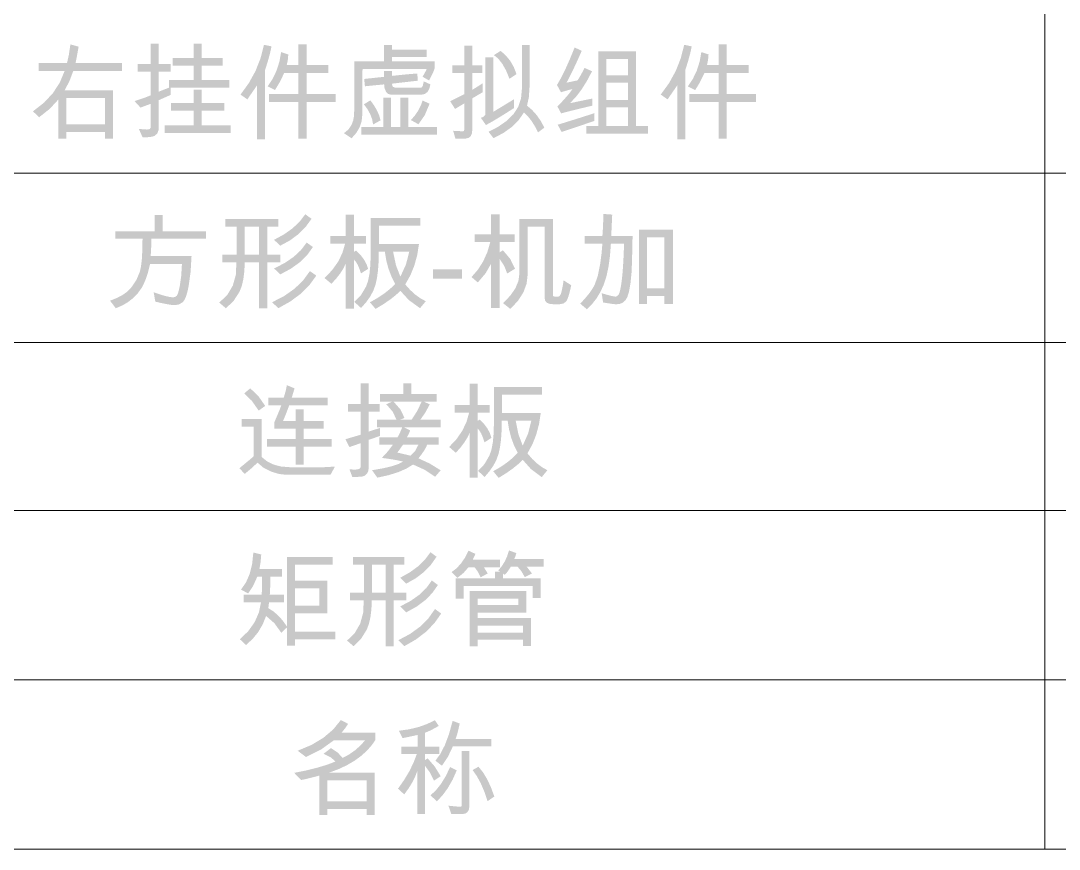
# Model space of a CAD drawing. Header units: millimetres. Extents: x 3 to 294, y 5 to 205.
# Drawn here: x 101.33 to 129.22, y 5.22 to 27.49 of the extents above; entities that cross this region are included whole.
import ezdxf

# ---------------------------------------------------------------- set-up
doc = ezdxf.new("R2010")
doc.units = ezdxf.units.MM

msp = doc.modelspace()

# ---------------------------------------------------------------- hatches: boundary and pattern name
h = msp.add_hatch(color=7)
h.paths.add_polyline_path([(104.047656, 26.140018), (102.73852, 26.140018), (102.636407, 25.865995), (102.507009, 25.618017), (103.807877, 25.618017), (103.807877, 24.313841), (103.592903, 24.313841), (103.592903, 24.500152), (102.55276, 24.500152), (102.55276, 24.313841), (102.337786, 24.313841), (102.337786, 25.36997), (102.106345, 25.11834), (101.820746, 24.893169), (101.654279, 25.051367), (101.950687, 25.283171), (102.191645, 25.541949), (102.377103, 25.827599), (102.507009, 26.140018), (101.80421, 26.140018), (101.80421, 26.346723), (102.569297, 26.346723), (102.617597, 26.560457), (102.66135, 26.851085), (102.881836, 26.789349), (102.853319, 26.630814), (102.829815, 26.504164), (102.811375, 26.40945), (102.798051, 26.346723), (104.047656, 26.346723)])
h.paths.add_polyline_path([(103.592903, 24.706858), (103.592903, 25.412413), (102.55276, 25.412413), (102.55276, 24.706858)])
h = msp.add_hatch(color=7)
h.paths.add_polyline_path([(106.929409, 25.688021), (105.354036, 25.688021), (105.354036, 25.493993), (105.033229, 25.350677), (105.033229, 24.562439), (104.999054, 24.461154), (104.930152, 24.397075), (104.877252, 24.377136), (104.804612, 24.362831), (104.712336, 24.354209), (104.600525, 24.351324), (104.499653, 24.580078), (104.637181, 24.566711), (104.721792, 24.562439), (104.794001, 24.575737), (104.818255, 24.615907), (104.818255, 25.254215), (104.54375, 25.15224), (104.383897, 25.326975), (104.628775, 25.407246), (104.818255, 25.482969), (104.818255, 26.117969), (104.470989, 26.117969), (104.470989, 26.323572), (104.818255, 26.323572), (104.818255, 26.872031), (105.033229, 26.872031), (105.033229, 26.323572), (105.354036, 26.323572), (105.354036, 26.117969), (105.033229, 26.117969), (105.033229, 25.579432), (105.130277, 25.618292), (105.208102, 25.648885), (105.266703, 25.671209), (105.30608, 25.685265), (105.30608, 25.894727), (105.970295, 25.894727), (105.970295, 26.275065), (105.410811, 26.275065), (105.410811, 26.481771), (105.970295, 26.481771), (105.970295, 26.872031), (106.183615, 26.872031), (106.183615, 26.481771), (106.748611, 26.481771), (106.748611, 26.275065), (106.183615, 26.275065), (106.183615, 25.894727), (106.929409, 25.894727)])
h.paths.add_polyline_path([(106.966341, 24.467079), (105.194184, 24.467079), (105.194184, 24.672682), (105.970295, 24.672682), (105.970295, 25.067904), (105.362304, 25.067904), (105.362304, 25.273507), (105.970295, 25.273507), (105.970295, 25.638412), (106.183615, 25.638412), (106.183615, 25.273507), (106.797118, 25.273507), (106.797118, 25.067904), (106.183615, 25.067904), (106.183615, 24.672682), (106.966341, 24.672682)])
h = msp.add_hatch(color=7)
h.paths.add_polyline_path([(109.785807, 25.30217), (109.005837, 25.30217), (109.005837, 24.316597), (108.784249, 24.316597), (108.784249, 25.30217), (107.996011, 25.30217), (107.996011, 25.516042), (108.784249, 25.516042), (108.784249, 26.078281), (108.402257, 26.078281), (108.285192, 25.835609), (108.156966, 25.623529), (107.960182, 25.722748), (108.09566, 25.928437), (108.201063, 26.150353), (108.276287, 26.388598), (108.321228, 26.643277), (108.515256, 26.58099), (108.500442, 26.426374), (108.472812, 26.293255), (108.784249, 26.293255), (108.784249, 26.851085), (109.005837, 26.851085), (109.005837, 26.293255), (109.592882, 26.293255), (109.592882, 26.078281), (109.005837, 26.078281), (109.005837, 25.516042), (109.785807, 25.516042)])
h.paths.add_polyline_path([(108.063259, 26.797617), (108.024261, 26.614889), (107.962938, 26.39082), (107.888524, 26.156554), (107.888524, 24.300061), (107.674653, 24.300061), (107.674653, 25.750308), (107.414479, 25.372726), (107.230924, 25.502261), (107.454166, 25.810046), (107.633587, 26.135608), (107.769186, 26.478946), (107.860963, 26.840061)])
h = msp.add_hatch(color=7)
h.paths.add_polyline_path([(112.444318, 26.205061), (112.434052, 26.172539), (112.403528, 26.095369), (112.296593, 25.880946), (112.121857, 25.981819), (112.166291, 26.05985), (112.19951, 26.120312), (112.221464, 26.163203), (112.2321, 26.188524), (110.507899, 26.188524), (110.502387, 24.963173), (110.484404, 24.787981), (110.430453, 24.623693), (110.340536, 24.470257), (110.214653, 24.327622), (110.010703, 24.464323), (110.129834, 24.564782), (110.209692, 24.680951), (110.256752, 24.802218), (110.278594, 24.918524), (110.282297, 24.987986), (110.28507, 25.083131), (110.28681, 25.204011), (110.287413, 25.350677), (110.287413, 26.393577), (111.086675, 26.393577), (111.086675, 26.831793), (111.300547, 26.831793), (111.300547, 26.705013), (112.229344, 26.705013), (112.229344, 26.512088), (111.300547, 26.512088), (111.300547, 26.393577), (112.444318, 26.393577)])
h.paths.add_polyline_path([(112.331319, 25.776215), (112.301442, 25.655077), (112.250635, 25.568614), (112.178848, 25.516774), (112.086028, 25.499505), (111.272986, 25.499505), (111.198641, 25.519418), (111.139592, 25.579432), (111.101282, 25.668315), (111.089431, 25.776215), (110.572942, 25.725504), (110.55365, 25.922288), (111.086675, 25.979063), (111.086675, 26.137261), (111.300547, 26.137261), (111.300547, 26.00497), (111.522755, 26.028422), (111.709824, 26.046655), (111.861753, 26.059618), (111.978541, 26.067257), (111.995078, 25.875434), (111.297791, 25.795508), (111.316394, 25.716891), (111.372205, 25.690777), (112.086028, 25.690777), (112.106975, 25.704557), (112.129574, 25.74645), (112.153277, 25.857795)])
h.paths.add_polyline_path([(112.506054, 24.42684), (110.47648, 24.42684), (110.47648, 24.632444), (111.069036, 24.632444), (111.069036, 25.415169), (111.27023, 25.415169), (111.27023, 24.632444), (111.521033, 24.632444), (111.521033, 25.415169), (111.736007, 25.415169), (111.736007, 24.632444), (112.506054, 24.632444)])
h.paths.add_polyline_path([(110.992969, 24.810486), (110.793429, 24.69859), (110.766453, 24.837823), (110.716121, 24.974473), (110.64243, 25.108642), (110.545382, 25.240434), (110.719015, 25.347921), (110.818638, 25.210152), (110.897539, 25.074656), (110.955667, 24.941434)])
h.paths.add_polyline_path([(112.309271, 25.254215), (112.180286, 24.948979), (112.011614, 24.704102), (111.808767, 24.817101), (111.917684, 24.943717), (112.00624, 25.073898), (112.074332, 25.207697), (112.121857, 25.345165)])
h = msp.add_hatch(color=7)
h.paths.add_polyline_path([(115.39332, 24.613151), (115.223546, 24.486372), (115.134662, 24.657722), (115.041645, 24.803803), (114.944493, 24.924562), (114.843207, 25.019948), (114.704809, 24.81748), (114.522744, 24.635062), (114.296961, 24.472695), (114.027409, 24.330378), (113.894015, 24.502908), (114.147849, 24.633684), (114.375225, 24.791745), (114.561261, 24.972406), (114.691072, 25.172084), (114.767002, 25.403938), (114.792495, 25.682509), (114.792495, 26.831793), (114.994791, 26.831793), (114.994791, 25.703455), (114.97791, 25.436805), (114.927543, 25.205708), (115.065511, 25.086533), (115.189164, 24.948083), (115.298451, 24.790307)])
h.paths.add_polyline_path([(113.739674, 25.566754), (113.456901, 25.401389), (113.456901, 24.551415), (113.446566, 24.458466), (113.41556, 24.386602), (113.361403, 24.339542), (113.281614, 24.321007), (113.166204, 24.317769), (113.004904, 24.316597), (112.943168, 24.529366), (113.092754, 24.51972), (113.217122, 24.516689), (113.235726, 24.529504), (113.241927, 24.567952), (113.241927, 25.265239), (112.99388, 25.116411), (112.864344, 25.321463), (113.241927, 25.513286), (113.241927, 26.081038), (112.923876, 26.081038), (112.923876, 26.287743), (113.241927, 26.287743), (113.241927, 26.818012), (113.456901, 26.818012), (113.456901, 26.287743), (113.723138, 26.287743), (113.723138, 26.081038), (113.456901, 26.081038), (113.456901, 25.629041), (113.622679, 25.732394), (113.739674, 25.809288)])
h.paths.add_polyline_path([(114.64477, 26.053477), (114.456254, 25.9278), (114.365002, 26.14826), (114.264913, 26.327637), (114.15604, 26.465984), (114.038433, 26.563351), (114.219232, 26.67635), (114.361454, 26.549415), (114.47975, 26.403361), (114.574171, 26.238082)])
h.paths.add_polyline_path([(114.580278, 25.141215), (114.345753, 24.991672), (114.14151, 24.865539), (113.967447, 24.762866), (113.823459, 24.683707), (113.688411, 24.876632), (113.755797, 24.9044), (113.804166, 24.954905), (113.804166, 26.506576), (114.01914, 26.506576), (114.01914, 25.036485), (114.580278, 25.378238)])
h = msp.add_hatch(color=7)
h.paths.add_polyline_path([(121.074696, 25.30217), (120.294726, 25.30217), (120.294726, 24.316597), (120.073138, 24.316597), (120.073138, 25.30217), (119.2849, 25.30217), (119.2849, 25.516042), (120.073138, 25.516042), (120.073138, 26.078281), (119.691146, 26.078281), (119.574081, 25.835609), (119.445855, 25.623529), (119.249071, 25.722748), (119.384549, 25.928437), (119.489952, 26.150353), (119.565176, 26.388598), (119.610117, 26.643277), (119.804145, 26.58099), (119.789331, 26.426374), (119.761701, 26.293255), (120.073138, 26.293255), (120.073138, 26.851085), (120.294726, 26.851085), (120.294726, 26.293255), (120.881771, 26.293255), (120.881771, 26.078281), (120.294726, 26.078281), (120.294726, 25.516042), (121.074696, 25.516042)])
h.paths.add_polyline_path([(119.352148, 26.797617), (119.31315, 26.614889), (119.251827, 26.39082), (119.177413, 26.156554), (119.177413, 24.300061), (118.963541, 24.300061), (118.963541, 25.750308), (118.703368, 25.372726), (118.519813, 25.502261), (118.743055, 25.810046), (118.922476, 26.135608), (119.058075, 26.478946), (119.149852, 26.840061)])
h = msp.add_hatch(color=7)
h.paths.add_polyline_path([(116.677652, 25.202952), (116.504767, 25.162257), (116.351565, 25.125756), (116.218038, 25.093452), (116.104181, 25.065354), (116.009987, 25.041468), (115.935449, 25.0218), (115.880561, 25.006356), (115.845317, 24.995143), (115.743342, 25.183659), (115.87274, 25.317398), (115.98312, 25.439147), (116.074484, 25.548908), (116.146831, 25.64668), (116.109487, 25.642201), (116.022257, 25.618568), (115.918835, 25.589216), (115.839804, 25.563998), (115.732317, 25.759679), (115.842509, 25.952854), (115.958178, 26.185148), (116.079428, 26.456613), (116.206363, 26.767301), (116.397634, 26.679106), (116.27691, 26.407822), (116.168535, 26.174468), (116.07246, 25.979149), (115.988633, 25.821966), (116.284635, 25.883702), (116.371107, 26.023367), (116.473702, 26.218841), (116.674896, 26.128993), (116.531649, 25.859862), (116.384681, 25.627112), (116.233992, 25.430741), (116.079583, 25.270751), (116.677652, 25.394774)])
h.paths.add_polyline_path([(118.180816, 24.448889), (116.518902, 24.448889), (116.518902, 24.656146), (116.841363, 24.656146), (116.841363, 26.668082), (117.857252, 26.668082), (117.857252, 24.656146), (118.180816, 24.656146)])
h.paths.add_polyline_path([(117.642278, 26.01875), (117.642278, 26.462478), (117.055234, 26.462478), (117.055234, 26.01875)])
h.paths.add_polyline_path([(117.642278, 25.358945), (117.642278, 25.824722), (117.055234, 25.824722), (117.055234, 25.358945)])
h.paths.add_polyline_path([(117.642278, 24.656146), (117.642278, 25.163264), (117.055234, 25.163264), (117.055234, 24.656146)])
h.paths.add_polyline_path([(116.739388, 24.79395), (115.856341, 24.497396), (115.75161, 24.691975), (115.949894, 24.753134), (116.12679, 24.80804), (116.282304, 24.856694), (116.416445, 24.899094), (116.529216, 24.935242), (116.620627, 24.965137), (116.690682, 24.988779), (116.739388, 25.006168)])
h = msp.add_hatch(color=7)
h.dxf.hatch_style = 2
h.paths.add_polyline_path([(106.301024, 21.62552), (104.836996, 21.62552), (104.832173, 21.422604), (104.818255, 21.159743), (105.914622, 21.159743), (105.890162, 20.739442), (105.838003, 20.358828), (105.80307, 20.195943), (105.764416, 20.068613), (105.722041, 19.976835), (105.675946, 19.920611), (105.576727, 19.862803), (105.470894, 19.843441), (105.383337, 19.849324), (105.266117, 19.866937), (105.119132, 19.896229), (104.942278, 19.937148), (104.898181, 20.187951), (105.074716, 20.128712), (105.220711, 20.086527), (105.336216, 20.061292), (105.421284, 20.052903), (105.472961, 20.063721), (105.517196, 20.096449), (105.537444, 20.130039), (105.558468, 20.187813), (105.580215, 20.269772), (105.602634, 20.375915), (105.639015, 20.638432), (105.657205, 20.953038), (104.801167, 20.953038), (104.74267, 20.708109), (104.668049, 20.494289), (104.577305, 20.311681), (104.470438, 20.16039), (104.347259, 20.033352), (104.207646, 19.924194), (104.051704, 19.832813), (103.879535, 19.759105), (103.726849, 19.961953), (103.90751, 20.034412), (104.060885, 20.115397), (104.186976, 20.204961), (104.285781, 20.303155), (104.431302, 20.515235), (104.527213, 20.743025), (104.558323, 20.886573), (104.580543, 21.08154), (104.593876, 21.327873), (104.59832, 21.62552), (103.870716, 21.62552), (103.870716, 21.830572), (104.920781, 21.830572), (104.920781, 22.267686), (105.14237, 22.267686), (105.14237, 21.830572), (106.301024, 21.830572)])
h = msp.add_hatch(color=7)
h.paths.add_polyline_path([(109.138861, 22.164058), (108.97844, 21.943701), (108.784843, 21.74975), (108.557966, 21.582155), (108.297706, 21.440863), (108.131791, 21.599062), (108.400301, 21.745203), (108.629538, 21.908294), (108.819501, 22.088334), (108.970189, 22.285325)])
h.paths.add_polyline_path([(108.297706, 20.995481), (107.947685, 20.995481), (107.947685, 19.759105), (107.726096, 19.759105), (107.726096, 20.995481), (107.345206, 20.995481), (107.333321, 20.749183), (107.305932, 20.535285), (107.263041, 20.353737), (107.204647, 20.204487), (107.047137, 19.960092), (106.839191, 19.759105), (106.658943, 19.91069), (106.874443, 20.117085), (107.023228, 20.366682), (107.10535, 20.659481), (107.120862, 20.995481), (106.742728, 20.995481), (106.742728, 21.201085), (107.125272, 21.201085), (107.125272, 21.949084), (106.822103, 21.949084), (106.822103, 22.155789), (108.245341, 22.155789), (108.245341, 21.949084), (107.947685, 21.949084), (107.947685, 21.201085), (108.297706, 21.201085)])
h.paths.add_polyline_path([(107.726096, 21.201085), (107.726096, 21.949084), (107.345206, 21.949084), (107.345206, 21.201085)])
h.paths.add_polyline_path([(109.175792, 21.405034), (109.020651, 21.189535), (108.823083, 20.995275), (108.583038, 20.822202), (108.300462, 20.670264), (108.131791, 20.829014), (108.416941, 20.974862), (108.658063, 21.139624), (108.855157, 21.323403), (109.008223, 21.526302)])
h.paths.add_polyline_path([(109.266743, 20.637191), (109.080294, 20.380351), (108.84837, 20.148883), (108.570971, 19.942738), (108.248097, 19.761861), (108.078874, 19.920611), (108.403419, 20.088267), (108.680939, 20.283725), (108.911536, 20.507087), (109.095315, 20.758459)])
h = msp.add_hatch(color=7)
h.paths.add_polyline_path([(110.658191, 20.81799), (110.466368, 20.696723), (110.42339, 20.824897), (110.377209, 20.930024), (110.327927, 21.012207), (110.275647, 21.071549), (110.275647, 19.745325), (110.055713, 19.745325), (110.055713, 20.955794), (109.993287, 20.827223), (109.908538, 20.694518), (109.801465, 20.557679), (109.672067, 20.416705), (109.48741, 20.572699), (109.690395, 20.782402), (109.850385, 21.006368), (109.96738, 21.244596), (110.041381, 21.497087), (109.64175, 21.497087), (109.64175, 21.703793), (110.055713, 21.703793), (110.055713, 22.271545), (110.275647, 22.271545), (110.275647, 21.703793), (110.605825, 21.703793), (110.605825, 21.497087), (110.275647, 21.497087), (110.275647, 21.272743), (110.334627, 21.311328), (110.453165, 21.193006), (110.546639, 21.071273), (110.614998, 20.946234)])
h.paths.add_polyline_path([(112.208759, 19.948172), (112.052214, 19.761861), (111.752767, 19.979936), (111.525252, 20.22819), (111.401427, 20.111909), (111.249025, 19.992063), (111.067994, 19.868599), (110.858282, 19.741466), (110.7078, 19.920611), (110.910174, 20.033972), (111.090688, 20.154051), (111.249395, 20.280745), (111.386346, 20.413949), (111.284957, 20.614652), (111.204859, 20.825638), (111.146051, 21.046856), (111.108534, 21.278255), (110.946476, 21.278255), (110.940904, 21.012534), (110.924221, 20.776787), (110.89648, 20.571011), (110.857731, 20.395208), (110.800267, 20.23533), (110.716344, 20.077363), (110.605963, 19.921361), (110.469124, 19.767374), (110.288877, 19.92888), (110.464576, 20.109885), (110.604723, 20.345047), (110.658346, 20.498001), (110.696776, 20.695551), (110.71991, 20.937647), (110.727644, 21.224236), (110.727644, 22.186106), (112.06379, 22.186106), (112.06379, 21.978298), (110.949233, 21.978298), (110.949233, 21.488819), (112.025756, 21.488819), (111.976879, 21.185082), (111.898908, 20.902326), (111.791894, 20.640654), (111.655891, 20.400169), (111.786847, 20.253502), (111.92261, 20.129315), (112.06323, 20.027556)])
h.paths.add_polyline_path([(111.763929, 21.278255), (111.330122, 21.278255), (111.407017, 20.913626), (111.525252, 20.608528), (111.674976, 20.934296)])
h = msp.add_hatch(color=7)
h.paths.add_polyline_path([(114.604714, 20.820746), (114.394701, 20.693966), (114.316566, 20.894953), (114.191303, 21.088085), (114.191303, 19.767374), (113.95869, 19.767374), (113.95869, 20.950282), (113.813927, 20.698101), (113.605912, 20.454188), (113.435586, 20.597504), (113.609219, 20.79738), (113.751433, 21.021595), (113.862227, 21.270098), (113.941602, 21.542838), (113.521576, 21.542838), (113.521576, 21.746788), (113.961446, 21.746788), (113.961446, 22.282569), (114.191303, 22.282569), (114.191303, 21.746788), (114.593139, 21.746788), (114.593139, 21.542838), (114.191303, 21.542838), (114.191303, 21.262821), (114.282253, 21.31684), (114.477797, 21.082849)])
h.paths.add_polyline_path([(116.115595, 20.377018), (116.078578, 20.214349), (116.043524, 20.087699), (116.01033, 19.997118), (115.978894, 19.94266), (115.906685, 19.887814), (115.812978, 19.869348), (115.615643, 19.869348), (115.520954, 19.880183), (115.453448, 19.912619), (115.41302, 19.966552), (115.399567, 20.041879), (115.399567, 21.95184), (114.945916, 21.95184), (114.945916, 20.670264), (114.916771, 20.42251), (114.829334, 20.185195), (114.683607, 19.958215), (114.479588, 19.741466), (114.282253, 19.899665), (114.475506, 20.094787), (114.613671, 20.293164), (114.696646, 20.494745), (114.724328, 20.699479), (114.724328, 22.155789), (115.621155, 22.155789), (115.621155, 20.109678), (115.634109, 20.081429), (115.673521, 20.072196), (115.766125, 20.072196), (115.799887, 20.086665), (115.831168, 20.130073), (115.8473, 20.175549), (115.865964, 20.254097), (115.887211, 20.365718), (115.911094, 20.510412)])
h = msp.add_hatch(color=7)
h.paths.add_polyline_path([(117.762807, 21.701037), (117.748475, 21.03131), (117.734488, 20.710365), (117.706032, 20.428281), (117.66724, 20.205039), (117.622247, 20.061171), (117.567677, 19.971392), (117.501531, 19.911792), (117.422569, 19.87803), (117.329552, 19.866592), (117.277677, 19.869693), (117.200636, 19.878995), (117.098481, 19.894498), (116.971262, 19.916202), (116.932677, 20.163146), (117.07117, 20.123355), (117.179897, 20.094933), (117.258858, 20.07788), (117.308054, 20.072196), (117.350636, 20.086389), (117.390737, 20.129522), (117.410365, 20.17386), (117.430355, 20.249825), (117.450656, 20.357415), (117.471214, 20.496631), (117.490662, 20.675234), (117.507732, 20.901017), (117.522529, 21.174032), (117.535155, 21.494331), (117.180172, 21.494331), (117.155867, 21.164523), (117.115956, 20.871251), (117.060335, 20.614462), (116.988901, 20.394105), (116.900956, 20.200922), (116.795907, 20.026445), (116.673804, 19.870571), (116.534699, 19.733198), (116.357208, 19.883129), (116.491171, 20.029063), (116.600432, 20.162595), (116.685095, 20.283725), (116.745264, 20.392452), (116.829531, 20.632644), (116.891887, 20.943116), (116.932401, 21.253863), (116.951418, 21.494331), (116.474066, 21.494331), (116.474066, 21.701037), (116.951418, 21.701037), (116.958842, 21.783004), (116.966163, 21.909052), (116.973277, 22.079231), (116.980081, 22.293593), (117.216001, 22.277057), (117.190094, 21.701037)])
h.paths.add_polyline_path([(118.845394, 19.877617), (118.615537, 19.877617), (118.615537, 20.091488), (118.154721, 20.091488), (118.154721, 19.877617), (117.934786, 19.877617), (117.934786, 21.870811), (118.845394, 21.870811)])
h.paths.add_polyline_path([(118.615537, 20.298194), (118.615537, 21.664105), (118.154721, 21.664105), (118.154721, 20.298194)])
h = msp.add_hatch(color=7)
h.dxf.hatch_style = 2
h.paths.add_polyline_path([(113.183489, 20.554509), (112.401865, 20.554509), (112.401865, 20.80421), (113.183489, 20.80421)])
h = msp.add_hatch(color=7)
h.paths.add_polyline_path([(109.675564, 16.042768), (108.930321, 16.042768), (108.930321, 15.560455), (108.715347, 15.560455), (108.715347, 16.042768), (107.944748, 16.042768), (107.944748, 16.24782), (108.715347, 16.24782), (108.715347, 16.525081), (108.140429, 16.525081), (108.140429, 16.69706), (108.210391, 16.860556), (108.264797, 16.99134), (108.303598, 17.089362), (108.32674, 17.154569), (107.973962, 17.154569), (107.973962, 17.360172), (108.393988, 17.360172), (108.444494, 17.538491), (108.475568, 17.693658), (108.682274, 17.605463), (108.608962, 17.360172), (109.568077, 17.360172), (109.568077, 17.154569), (108.540061, 17.154569), (108.45035, 16.914446), (108.374696, 16.731787), (108.715347, 16.731787), (108.715347, 17.044326), (108.930321, 17.044326), (108.930321, 16.731787), (109.46059, 16.731787), (109.46059, 16.525081), (108.930321, 16.525081), (108.930321, 16.24782), (109.675564, 16.24782)])
h.paths.add_polyline_path([(107.894036, 17.134174), (107.71875, 17.010151), (107.536022, 17.271082), (107.330143, 17.470415), (107.491649, 17.608219), (107.714753, 17.393728)])
h.paths.add_polyline_path([(109.768168, 15.506435), (109.646901, 15.283193), (108.475568, 15.283193), (108.268311, 15.305104), (108.049479, 15.370836), (107.846838, 15.474327), (107.688433, 15.610064), (107.505223, 15.442081), (107.343923, 15.307998), (107.200607, 15.461236), (107.349341, 15.582985), (107.463193, 15.677037), (107.542214, 15.743389), (107.586458, 15.782043), (107.586458, 16.578549), (107.262895, 16.578549), (107.262895, 16.784152), (107.801432, 16.784152), (107.801432, 15.759994), (107.951294, 15.641345), (108.125547, 15.556596), (108.324191, 15.505746), (108.547226, 15.488797), (109.477126, 15.488797), (109.518571, 15.489847), (109.580893, 15.493068), (109.664092, 15.498563)])
h = msp.add_hatch(color=7)
h.paths.add_polyline_path([(110.981944, 16.330502), (110.674917, 16.223015), (110.674917, 15.47226), (110.661757, 15.380069), (110.622552, 15.308549), (110.564605, 15.260111), (110.496324, 15.236891), (110.39366, 15.229174), (110.233945, 15.226418), (110.157877, 15.429265), (110.306705, 15.423753), (110.37367, 15.429041), (110.421565, 15.444975), (110.45034, 15.471657), (110.459943, 15.509191), (110.459943, 16.134821), (110.157877, 16.028987), (110.047634, 16.239552), (110.459943, 16.360819), (110.459943, 16.98259), (110.120946, 16.98259), (110.120946, 17.184886), (110.459943, 17.184886), (110.459943, 17.744369), (110.674917, 17.744369), (110.674917, 17.184886), (110.97092, 17.184886), (110.97092, 16.98259), (110.674917, 16.98259), (110.674917, 16.446257), (110.981944, 16.544374)])
h.paths.add_polyline_path([(112.608029, 15.404461), (112.458099, 15.23193), (112.176703, 15.41893), (111.865542, 15.560455), (111.687155, 15.450366), (111.46784, 15.354851), (111.207598, 15.273805), (110.906428, 15.207126), (110.764214, 15.407217), (111.059993, 15.458273), (111.297377, 15.513877), (111.476264, 15.574028), (111.596549, 15.638727), (111.484411, 15.665082), (111.352223, 15.690404), (111.199984, 15.714691), (111.027695, 15.737946), (111.197194, 15.921983), (111.323698, 16.090724), (110.962652, 16.090724), (110.962652, 16.293571), (111.450477, 16.293571), (111.508768, 16.401196), (111.574501, 16.559257), (110.900916, 16.559257), (110.900916, 16.762104), (111.421814, 16.762104), (111.318323, 16.982108), (111.146206, 17.179374), (111.309917, 17.252685), (110.976432, 17.252685), (110.976432, 17.456635), (111.603715, 17.456635), (111.603715, 17.738857), (111.817035, 17.738857), (111.817035, 17.456635), (112.500542, 17.456635), (112.500542, 17.252685), (112.153277, 17.252685), (112.314783, 17.176618), (112.194411, 16.955098), (112.05957, 16.762104), (112.608029, 16.762104), (112.608029, 16.559257), (111.620251, 16.559257), (111.789475, 16.473818), (111.74331, 16.369225), (111.70128, 16.293571), (112.551805, 16.293571), (112.551805, 16.090724), (112.243125, 16.090724), (112.213462, 16.02084), (112.16499, 15.936797), (112.097707, 15.838491), (112.011614, 15.725819), (112.309408, 15.588911)])
h.paths.add_polyline_path([(112.099809, 17.252685), (111.340234, 17.252685), (111.527165, 17.040468), (111.636788, 16.81006), (111.510008, 16.76486), (111.825304, 16.762104), (111.969171, 16.985277)])
h.paths.add_polyline_path([(112.008858, 16.090724), (111.593793, 16.090724), (111.503669, 15.962428), (111.444965, 15.881262), (111.800499, 15.797477), (111.924109, 15.927771)])
h = msp.add_hatch(color=7)
h.paths.add_polyline_path([(113.971185, 16.277034), (113.784874, 16.155767), (113.743231, 16.283942), (113.69854, 16.389069), (113.650851, 16.471252), (113.600217, 16.530593), (113.600217, 15.204369), (113.386896, 15.204369), (113.386896, 16.414838), (113.326435, 16.286267), (113.24427, 16.153562), (113.1404, 16.016723), (113.014826, 15.87575), (112.835681, 16.031744), (113.032362, 16.241447), (113.187494, 16.465412), (113.301079, 16.703641), (113.373116, 16.956132), (112.985612, 16.956132), (112.985612, 17.162837), (113.386896, 17.162837), (113.386896, 17.730589), (113.600217, 17.730589), (113.600217, 17.162837), (113.919922, 17.162837), (113.919922, 16.956132), (113.600217, 16.956132), (113.600217, 16.731787), (113.656992, 16.770372), (113.772127, 16.65205), (113.862871, 16.530318), (113.929223, 16.405278)])
h.paths.add_polyline_path([(115.474349, 15.407217), (115.322765, 15.220906), (115.032136, 15.43898), (114.811788, 15.687234), (114.691692, 15.570953), (114.543897, 15.451107), (114.368404, 15.327644), (114.165212, 15.200511), (114.01914, 15.379656), (114.215218, 15.493017), (114.390108, 15.613096), (114.543915, 15.739789), (114.67674, 15.872994), (114.578667, 16.073696), (114.501109, 16.284682), (114.444119, 16.505901), (114.407747, 16.737299), (114.250651, 16.737299), (114.245276, 16.471579), (114.229153, 16.235831), (114.202282, 16.030055), (114.164661, 15.854252), (114.108851, 15.694374), (114.027409, 15.536408), (113.920335, 15.380405), (113.78763, 15.226418), (113.612895, 15.387924), (113.783082, 15.568929), (113.91937, 15.804092), (113.97146, 15.957045), (114.008667, 16.154596), (114.030992, 16.396691), (114.038433, 16.68328), (114.038433, 17.645151), (115.333789, 17.645151), (115.333789, 17.437343), (114.253407, 17.437343), (114.253407, 16.947863), (115.296857, 16.947863), (115.249634, 16.644127), (115.174143, 16.36137), (115.070437, 16.099698), (114.938567, 15.859213), (115.065381, 15.712547), (115.19695, 15.58836), (115.333272, 15.4866)])
h.paths.add_polyline_path([(115.043298, 16.737299), (114.622721, 16.737299), (114.696791, 16.37267), (114.811788, 16.067573), (114.956895, 16.393341)])
h = msp.add_hatch(color=7)
h.paths.add_polyline_path([(109.776436, 10.860749), (108.698811, 10.860749), (108.698811, 10.693731), (108.475568, 10.693731), (108.475568, 11.179351), (108.32674, 11.038791), (108.140774, 11.295589), (107.917187, 11.490788), (107.82715, 11.264652), (107.70745, 11.059186), (107.557984, 10.874392), (107.37865, 10.710267), (107.214388, 10.863505), (107.440532, 11.084491), (107.610505, 11.324183), (107.724357, 11.582686), (107.78214, 11.860102), (107.319119, 11.860102), (107.319119, 12.065154), (107.798676, 12.065154), (107.802293, 12.103912), (107.804877, 12.174708), (107.806427, 12.277544), (107.806944, 12.41242), (107.8097, 12.549121), (107.682921, 12.549121), (107.568544, 12.296045), (107.43763, 12.097125), (107.241949, 12.196344), (107.376299, 12.388373), (107.476697, 12.61885), (107.543093, 12.887774), (107.575434, 13.195146), (107.787652, 13.141678), (107.770702, 12.938624), (107.739696, 12.754173), (108.346033, 12.754173), (108.346033, 12.549121), (108.030186, 12.549121), (108.029273, 12.359555), (108.026603, 12.215774), (108.02228, 12.117675), (108.016406, 12.065154), (108.396745, 12.065154), (108.396745, 11.860102), (107.998767, 11.860102), (107.976719, 11.701352), (108.115745, 11.611754), (108.24516, 11.50009), (108.365067, 11.366411), (108.475568, 11.210771), (108.475568, 13.073878), (109.708637, 13.073878), (109.708637, 12.867173), (108.698811, 12.867173), (108.698811, 12.436122), (109.559809, 12.436122), (109.559809, 11.558036), (108.698811, 11.558036), (108.698811, 11.066352), (109.776436, 11.066352)])
h.paths.add_polyline_path([(109.344835, 11.76364), (109.344835, 12.229416), (108.698811, 12.229416), (108.698811, 11.76364)])
h = msp.add_hatch(color=7)
h.paths.add_polyline_path([(112.497786, 13.082147), (112.342335, 12.86179), (112.154586, 12.667839), (111.934487, 12.500244), (111.681988, 12.358952), (111.521033, 12.517151), (111.781473, 12.663292), (112.003828, 12.826383), (112.188046, 13.006423), (112.334075, 13.203414)])
h.paths.add_polyline_path([(111.681988, 11.91357), (111.34299, 11.91357), (111.34299, 10.677194), (111.128016, 10.677194), (111.128016, 11.91357), (110.758702, 11.91357), (110.747032, 11.667272), (110.720324, 11.453374), (110.678629, 11.271826), (110.622001, 11.122576), (110.469452, 10.878181), (110.26812, 10.677194), (110.093385, 10.828778), (110.302149, 11.035174), (110.44637, 11.284771), (110.525994, 11.57757), (110.540972, 11.91357), (110.174414, 11.91357), (110.174414, 12.119173), (110.545382, 12.119173), (110.545382, 12.867173), (110.251584, 12.867173), (110.251584, 13.073878), (111.631276, 13.073878), (111.631276, 12.867173), (111.34299, 12.867173), (111.34299, 12.119173), (111.681988, 12.119173)])
h.paths.add_polyline_path([(111.128016, 12.119173), (111.128016, 12.867173), (110.758702, 12.867173), (110.758702, 12.119173)])
h.paths.add_polyline_path([(112.533615, 12.323123), (112.383228, 12.107624), (112.191655, 11.913363), (111.958844, 11.74029), (111.684744, 11.588353), (111.521033, 11.747103), (111.797708, 11.892951), (112.031596, 12.057713), (112.222695, 12.241492), (112.371007, 12.44439)])
h.paths.add_polyline_path([(112.62181, 11.55528), (112.441037, 11.29844), (112.216184, 11.066972), (111.9472, 10.860826), (111.634032, 10.67995), (111.46977, 10.8387), (111.784376, 11.006356), (112.053507, 11.201813), (112.277162, 11.425176), (112.455343, 11.676548)])
h = msp.add_hatch(color=7)
h.paths.add_polyline_path([(115.371271, 12.810949), (114.922031, 12.810949), (115.059835, 12.632906), (114.868012, 12.533687), (114.775477, 12.693815), (114.67674, 12.810949), (114.490429, 12.810949), (114.403958, 12.678657), (114.329475, 12.595975), (114.28648, 12.624638), (114.28648, 12.50337), (115.294101, 12.50337), (115.294101, 11.973101), (115.08023, 11.973101), (115.08023, 12.296665), (113.228146, 12.296665), (113.228146, 11.952155), (113.014826, 11.952155), (113.014826, 12.50337), (114.06875, 12.50337), (114.06875, 12.684169), (114.202695, 12.684169), (114.154188, 12.714486), (114.250625, 12.829931), (114.330784, 12.957985), (114.394716, 13.098649), (114.442474, 13.251921), (114.639258, 13.180263), (114.611146, 13.080768), (114.583034, 13.017654), (115.371271, 13.017654)])
h.paths.add_polyline_path([(114.202695, 12.799924), (113.767235, 12.799924), (113.871966, 12.632906), (113.680143, 12.528175), (113.604006, 12.68286), (113.519188, 12.799924), (113.354926, 12.799924), (113.220981, 12.646204), (113.058923, 12.514395), (112.899071, 12.667633), (113.032508, 12.769745), (113.153388, 12.89997), (113.261762, 13.058306), (113.357682, 13.244755), (113.541237, 13.158214), (113.470681, 13.004976), (114.202695, 13.004976)])
h.paths.add_polyline_path([(115.032274, 10.682706), (114.8173, 10.682706), (114.8173, 10.849725), (113.600217, 10.849725), (113.600217, 10.674438), (113.386896, 10.674438), (113.386896, 12.158861), (114.908251, 12.158861), (114.908251, 11.577329), (113.600217, 11.577329), (113.600217, 11.439525), (115.032274, 11.439525)])
h.paths.add_polyline_path([(114.693277, 11.784035), (114.693277, 11.952155), (113.600217, 11.952155), (113.600217, 11.784035)])
h.paths.add_polyline_path([(114.8173, 11.044304), (114.8173, 11.232819), (113.600217, 11.232819), (113.600217, 11.044304)])
h = msp.add_hatch(color=7)
h.paths.add_polyline_path([(110.855165, 8.170973), (110.848257, 8.151551), (110.827604, 8.117298), (110.793308, 8.068266), (110.745473, 8.004506), (110.621174, 7.863601), (110.467109, 7.725591), (110.286862, 7.595022), (110.083463, 7.476441), (109.857052, 7.370539), (109.608316, 7.279106), (110.838628, 7.279106), (110.838628, 6.144705), (110.623654, 6.144705), (110.623654, 6.301802), (109.565321, 6.301802), (109.565321, 6.144705), (109.350347, 6.144705), (109.350347, 7.200834), (109.178773, 7.155031), (109.039393, 7.120081), (108.932155, 7.095879), (108.857009, 7.082323), (108.674006, 7.273594), (109.005036, 7.341066), (109.300255, 7.41443), (109.559611, 7.493581), (109.783051, 7.578416), (109.656134, 7.690451), (109.46059, 7.785122), (109.660681, 7.939462), (109.843822, 7.817093), (109.974874, 7.674879), (110.146233, 7.767475), (110.303949, 7.877382), (110.448023, 8.004549), (110.578455, 8.148924), (109.737851, 8.148924), (109.395409, 7.90198), (108.989301, 7.699684), (108.766059, 7.868907), (109.136183, 8.023635), (109.452873, 8.212521), (109.716233, 8.435616), (109.926367, 8.692974), (110.120946, 8.590999), (110.046532, 8.479309), (109.945659, 8.353976), (110.855165, 8.353976)])
h.paths.add_polyline_path([(110.623654, 6.509059), (110.623654, 7.074054), (109.565321, 7.074054), (109.565321, 6.509059)])
h = msp.add_hatch(color=7)
h.paths.add_polyline_path([(112.608029, 7.1854), (112.430538, 7.064132), (112.312716, 7.291991), (112.189106, 7.459905), (112.189106, 6.166754), (111.984054, 6.166754), (111.984054, 7.335882), (111.925556, 7.178897), (111.846801, 7.019691), (111.747789, 6.858314), (111.62852, 6.694818), (111.461501, 6.848056), (111.625833, 7.081823), (111.764946, 7.315073), (111.87884, 7.547703), (111.967517, 7.77961), (111.549696, 7.77961), (111.549696, 7.973638), (111.98681, 7.973638), (111.98681, 8.29224), (111.821514, 8.25586), (111.585525, 8.207904), (111.48355, 8.405239), (111.758675, 8.443566), (112.01189, 8.503907), (112.243194, 8.586158), (112.452587, 8.690218), (112.554561, 8.534775), (112.439013, 8.469551), (112.339587, 8.41771), (112.256285, 8.379203), (112.189106, 8.353976), (112.189106, 7.973638), (112.571098, 7.973638), (112.571098, 7.77961), (112.189106, 7.77961), (112.189106, 7.618104), (112.258008, 7.663855), (112.443974, 7.449019)])
h.paths.add_polyline_path([(113.968429, 7.990174), (112.937656, 7.990174), (112.804675, 7.710019), (112.641102, 7.465417), (112.466367, 7.601567), (112.600726, 7.78408), (112.722682, 8.023178), (112.832236, 8.31881), (112.929388, 8.670925), (113.117903, 8.600921), (113.089283, 8.463573), (113.061335, 8.348395), (113.03411, 8.255438), (113.00766, 8.184753), (113.968429, 8.184753)])
h.paths.add_polyline_path([(113.375872, 6.350309), (113.36347, 6.277617), (113.326263, 6.218568), (113.269281, 6.179845), (113.19783, 6.166754), (112.894661, 6.166754), (112.816389, 6.390547), (113.126172, 6.361333), (113.162414, 6.370015), (113.174679, 6.39606), (113.174679, 7.863395), (113.375872, 7.863395)])
h.paths.add_polyline_path([(114.049457, 6.638594), (113.866454, 6.511815), (113.782747, 6.763884), (113.687929, 6.987582), (113.582053, 7.182859), (113.465169, 7.349662), (113.623919, 7.437856), (113.743817, 7.28995), (113.854672, 7.107472), (113.956534, 6.89037)])
h.paths.add_polyline_path([(113.039631, 7.338638), (112.926571, 7.086543), (112.799921, 6.864317), (112.659732, 6.671857), (112.506054, 6.509059), (112.334075, 6.670014), (112.479596, 6.804278), (112.616022, 6.975594), (112.743353, 7.184013), (112.861588, 7.429588)])

# ---------------------------------------------------------------- linework, layer by layer
at = {"color": 7, "lineweight": 0}
for points in [[(128.834444, 50.623611), (128.834444, 9.771944)], [(4.974167, 23.389167), (176.988611, 23.389167)], [(4.974167, 18.838333), (176.988611, 18.838333)], [(4.974167, 14.322778), (176.988611, 14.322778)], [(4.974167, 9.771944), (176.988611, 9.771944)], [(128.834444, 9.771944), (128.834444, 5.221111)], [(4.974167, 5.221111), (176.988611, 5.221111)]]:
    msp.add_lwpolyline(points, dxfattribs=at)
at = {"color": 9, "lineweight": 0, "true_color": 0xc0c0c0}
msp.add_lwpolyline([(4.974167, 5.221111), (291.994167, 5.221111)], dxfattribs=at)

doc.saveas('drawing.dxf')
